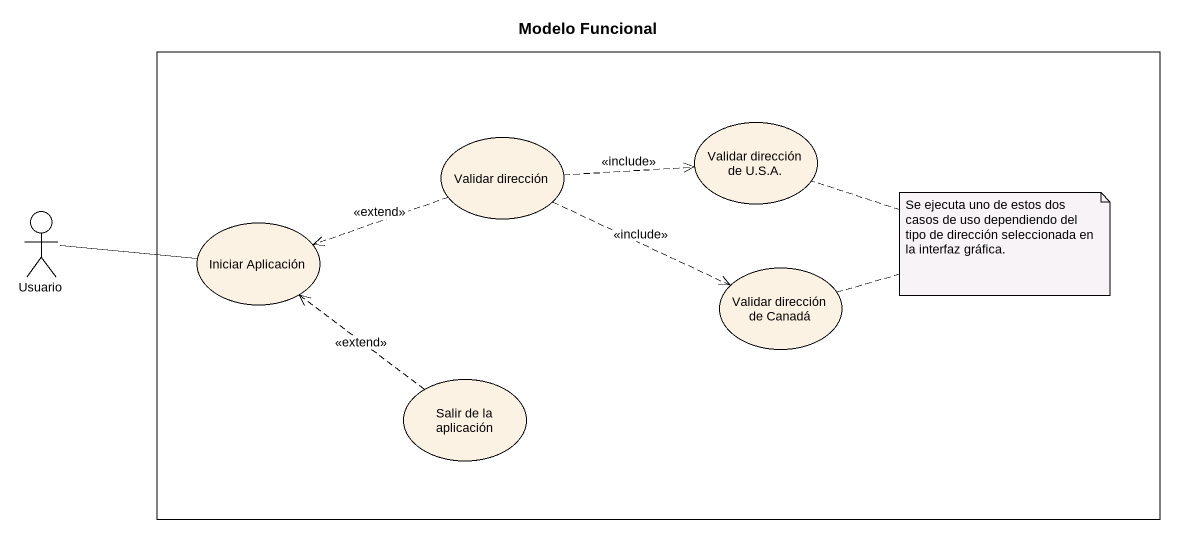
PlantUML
@startuml
title Modelo Funcional
rectangle " " as rectangle1 {
  usecase "Validar dirección" as Validar_dirección
  usecase "Validar dirección de U.S.A." as Validar_dirección_de_U_S_A
  usecase "Iniciar Aplicación" as Iniciar_Aplicación
  usecase "Validar dirección de Canadá" as Validar_dirección_de_Canadá
  usecase "Salir de la aplicación" as Salir_de_la_aplicación
}
actor Usuario
Validar_dirección .right.> Validar_dirección_de_U_S_A : <<include>>
Validar_dirección .left.> Iniciar_Aplicación : <<extend>>
Validar_dirección .right.> Validar_dirección_de_Canadá : <<include>>
Usuario -right- Iniciar_Aplicación
Salir_de_la_aplicación .up.> Iniciar_Aplicación : <<extend>>
note as N1
  Se ejecuta uno de estos dos casos de uso dependiendo del tipo de dirección seleccionada en la interfaz gráfica.
end note
N1 .. Validar_dirección_de_Canadá
N1 .. Validar_dirección_de_U_S_A
@enduml
